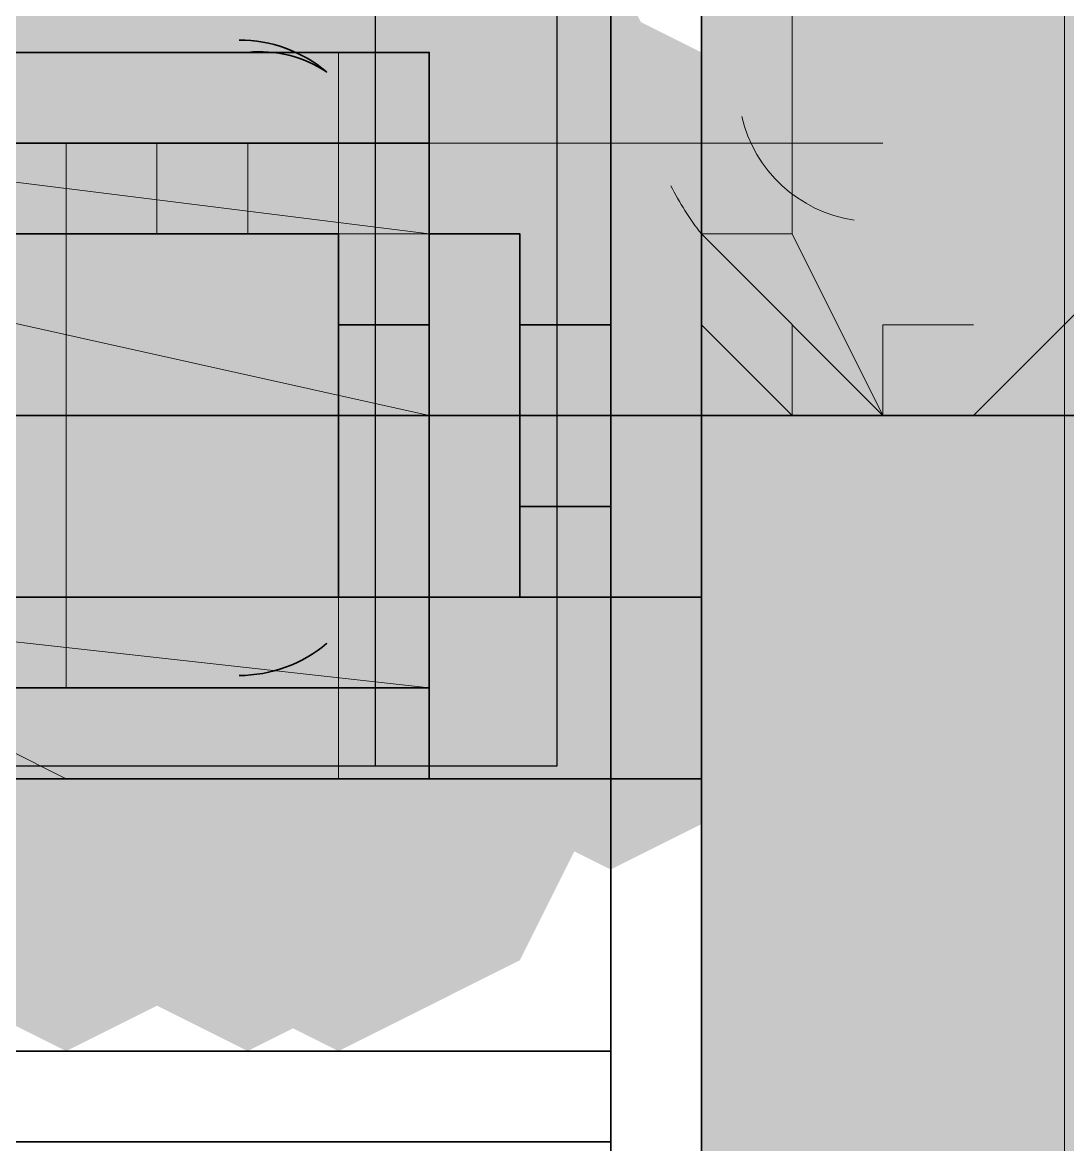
# Model space of a CAD drawing. Header units: millimetres. Extents: x 2315 to 4619, y 1334 to 1897.
# Drawn here: x 3729.044 to 3729.747, y 1516.896 to 1517.65 of the extents above; entities that cross this region are included whole.
import ezdxf

# ---------------------------------------------------------------- set-up
doc = ezdxf.new("R2010")
doc.units = ezdxf.units.MM
for name, color, linetype in [('PDF_3中心线层', 1, 'Continuous'), ('PDF_5剖面线层', 2, 'Continuous'), ('PDF_中心线层', 1, 'Continuous'), ('PDF_剖面线层', 4, 'Continuous'), ('PDF_尺寸线层', 7, 'Continuous'), ('PDF_粗实线层', 7, 'Continuous'), ('PDF_细实线层', 7, 'Continuous'), ('PDF_虚线层', 6, 'Continuous')]:
    doc.layers.add(name, color=color, linetype=linetype)
picture_1 = doc.add_image_def('image4.png', size_in_pixel=(6, 9))
picture_2 = doc.add_image_def('image5.png', size_in_pixel=(6, 7))

msp = doc.modelspace()

# ---------------------------------------------------------------- hatches: boundary and pattern name
at = {"layer": 'PDF_5剖面线层', "transparency": 33554559}
for points in [[(3729.50078, 1517.63032), (3729.4397, 1517.63032), (3729.4397, 1517.56924), (3729.50078, 1517.50816), (3729.56186, 1517.56924), (3729.56186, 1517.63032)], [(3729.50078, 1517.56924), (3729.4397, 1517.56924), (3729.4397, 1517.50816), (3729.50078, 1517.44708), (3729.56186, 1517.50816), (3729.56186, 1517.56924)], [(3729.56186, 1517.56924), (3729.50078, 1517.56924), (3729.50078, 1517.50816), (3729.56186, 1517.44708), (3729.62294, 1517.50816), (3729.62294, 1517.56924)], [(3729.62294, 1517.50816), (3729.56186, 1517.50816), (3729.56186, 1517.44708), (3729.62294, 1517.386), (3729.68403, 1517.44708), (3729.68403, 1517.50816)], [(3729.62294, 1517.50816), (3729.56186, 1517.50816), (3729.56186, 1517.44708), (3729.62294, 1517.386), (3729.68403, 1517.44708), (3729.68403, 1517.50816)]]:
    msp.add_hatch(color=256, dxfattribs=at).paths.add_polyline_path(points)
at = {"layer": 'PDF_中心线层', "transparency": 33554559}
for points in [[(3729.19538, 1517.63032), (3729.1343, 1517.63032), (3729.1343, 1517.56924), (3729.19538, 1517.50816), (3729.25646, 1517.56924), (3729.25646, 1517.63032)], [(3729.19538, 1517.63032), (3729.1343, 1517.63032), (3729.1343, 1517.56924), (3729.19538, 1517.50816), (3729.25646, 1517.56924), (3729.25646, 1517.63032)], [(3729.31754, 1517.56924), (3729.25646, 1517.56924), (3729.25646, 1517.50816), (3729.31754, 1517.44708), (3729.37862, 1517.50816), (3729.37862, 1517.56924)], [(3729.31754, 1517.56924), (3729.25646, 1517.56924), (3729.25646, 1517.50816), (3729.31754, 1517.44708), (3729.37862, 1517.50816), (3729.37862, 1517.56924)], [(3729.07321, 1517.44708), (3729.01213, 1517.44708), (3729.01213, 1517.386), (3729.07321, 1517.32492), (3729.1343, 1517.386), (3729.1343, 1517.44708)], [(3729.31754, 1517.44708), (3729.25646, 1517.44708), (3729.25646, 1517.386), (3729.31754, 1517.32492), (3729.37862, 1517.386), (3729.37862, 1517.44708)], [(3729.31754, 1517.32492), (3729.25646, 1517.32492), (3729.25646, 1517.26384), (3729.31754, 1517.20275), (3729.37862, 1517.26384), (3729.37862, 1517.32492)], [(3729.31754, 1517.32492), (3729.25646, 1517.32492), (3729.25646, 1517.26384), (3729.31754, 1517.20275), (3729.37862, 1517.26384), (3729.37862, 1517.32492)], [(3729.31754, 1517.32492), (3729.25646, 1517.32492), (3729.25646, 1517.26384), (3729.31754, 1517.20275), (3729.37862, 1517.26384), (3729.37862, 1517.32492)], [(3729.31754, 1517.32492), (3729.25646, 1517.32492), (3729.25646, 1517.26384), (3729.31754, 1517.20275), (3729.37862, 1517.26384), (3729.37862, 1517.32492)], [(3729.07321, 1517.26384), (3729.01213, 1517.26384), (3729.01213, 1517.20275), (3729.07321, 1517.14167), (3729.1343, 1517.20275), (3729.1343, 1517.26384)], [(3729.07321, 1517.26384), (3729.01213, 1517.26384), (3729.01213, 1517.20275), (3729.07321, 1517.14167), (3729.1343, 1517.20275), (3729.1343, 1517.26384)], [(3729.19538, 1517.26384), (3729.1343, 1517.26384), (3729.1343, 1517.20275), (3729.19538, 1517.14167), (3729.25646, 1517.20275), (3729.25646, 1517.26384)], [(3729.19538, 1517.26384), (3729.1343, 1517.26384), (3729.1343, 1517.20275), (3729.19538, 1517.14167), (3729.25646, 1517.20275), (3729.25646, 1517.26384)], [(3729.19538, 1517.26384), (3729.1343, 1517.26384), (3729.1343, 1517.20275), (3729.19538, 1517.14167), (3729.25646, 1517.20275), (3729.25646, 1517.26384)], [(3729.19538, 1517.26384), (3729.1343, 1517.26384), (3729.1343, 1517.20275), (3729.19538, 1517.14167), (3729.25646, 1517.20275), (3729.25646, 1517.26384)], [(3729.25646, 1517.26384), (3729.19538, 1517.26384), (3729.19538, 1517.20275), (3729.25646, 1517.14167), (3729.31754, 1517.20275), (3729.31754, 1517.26384)], [(3729.25646, 1517.26384), (3729.19538, 1517.26384), (3729.19538, 1517.20275), (3729.25646, 1517.14167), (3729.31754, 1517.20275), (3729.31754, 1517.26384)], [(3729.07321, 1517.20275), (3729.01213, 1517.20275), (3729.01213, 1517.14167), (3729.07321, 1517.08059), (3729.1343, 1517.14167), (3729.1343, 1517.20275)], [(3729.19538, 1517.20275), (3729.1343, 1517.20275), (3729.1343, 1517.14167), (3729.19538, 1517.08059), (3729.25646, 1517.14167), (3729.25646, 1517.20275)]]:
    msp.add_hatch(color=256, dxfattribs=at).paths.add_polyline_path(points)
at = {"layer": 'PDF_剖面线层', "transparency": 33554559}
for points in [[(3729.68403, 1517.44708), (3729.62294, 1517.44708), (3729.62294, 1517.386), (3729.68403, 1517.32492), (3729.74511, 1517.386), (3729.74511, 1517.44708)], [(3729.01213, 1517.20275), (3728.95105, 1517.20275), (3728.95105, 1517.14167), (3729.01213, 1517.08059), (3729.07321, 1517.14167), (3729.07321, 1517.20275)], [(3729.01213, 1517.20275), (3728.95105, 1517.20275), (3728.95105, 1517.14167), (3729.01213, 1517.08059), (3729.07321, 1517.14167), (3729.07321, 1517.20275)], [(3729.07321, 1517.20275), (3729.01213, 1517.20275), (3729.01213, 1517.14167), (3729.07321, 1517.08059), (3729.1343, 1517.14167), (3729.1343, 1517.20275)], [(3729.07321, 1517.20275), (3729.01213, 1517.20275), (3729.01213, 1517.14167), (3729.07321, 1517.08059), (3729.1343, 1517.14167), (3729.1343, 1517.20275)], [(3729.07321, 1517.20275), (3729.01213, 1517.20275), (3729.01213, 1517.14167), (3729.07321, 1517.08059), (3729.1343, 1517.14167), (3729.1343, 1517.20275)], [(3729.07321, 1517.20275), (3729.01213, 1517.20275), (3729.01213, 1517.14167), (3729.07321, 1517.08059), (3729.1343, 1517.14167), (3729.1343, 1517.20275)], [(3729.1343, 1517.20275), (3729.07321, 1517.20275), (3729.07321, 1517.14167), (3729.1343, 1517.08059), (3729.19538, 1517.14167), (3729.19538, 1517.20275)], [(3729.1343, 1517.20275), (3729.07321, 1517.20275), (3729.07321, 1517.14167), (3729.1343, 1517.08059), (3729.19538, 1517.14167), (3729.19538, 1517.20275)]]:
    msp.add_hatch(color=256, dxfattribs=at).paths.add_polyline_path(points)
at = {"layer": 'PDF_尺寸线层', "transparency": 33554559}
h = msp.add_hatch(color=3, dxfattribs=at)
h.paths.add_polyline_path([(3729.68403, 1517.386), (3729.68403, 1517.386), (3729.68403, 1517.386)], flags=0)
h.paths.add_polyline_path([(3729.68403, 1517.386), (3729.62294, 1517.386), (3729.68403, 1517.386)], flags=0)
h.paths.add_polyline_path([(3729.68403, 1517.386), (3729.62294, 1517.386), (3729.68403, 1517.386)], flags=0)
h.paths.add_polyline_path([(3729.68403, 1517.386), (3729.62294, 1517.386), (3729.68403, 1517.386)], flags=0)
h.paths.add_polyline_path([(3729.68403, 1517.386), (3729.62294, 1517.386), (3729.68403, 1517.386)], flags=0)
h.paths.add_polyline_path([(3729.68403, 1517.386), (3729.62294, 1517.386), (3729.68403, 1517.386)], flags=0)
h.paths.add_polyline_path([(3729.68403, 1517.386), (3729.62294, 1517.386), (3729.68403, 1517.386)], flags=0)
h.paths.add_polyline_path([(3729.68403, 1517.386), (3729.62294, 1517.386), (3729.68403, 1517.386)], flags=0)
h.paths.add_polyline_path([(3729.68403, 1517.386), (3729.62294, 1517.386), (3729.68403, 1517.386)], flags=0)
h.paths.add_polyline_path([(3729.68403, 1517.386), (3729.62294, 1517.386), (3729.68403, 1517.386)], flags=0)
h.paths.add_polyline_path([(3729.68403, 1517.386), (3729.62294, 1517.386), (3729.68403, 1517.386)], flags=0)
h.paths.add_polyline_path([(3729.68403, 1517.386), (3729.62294, 1517.386), (3729.68403, 1517.386)], flags=0)
h.paths.add_polyline_path([(3729.68403, 1517.386), (3729.62294, 1517.386), (3729.68403, 1517.386)], flags=0)
h.paths.add_polyline_path([(3729.68403, 1517.386), (3729.62294, 1517.386), (3729.68403, 1517.386)], flags=0)
h.paths.add_polyline_path([(3729.68403, 1517.386), (3729.62294, 1517.386), (3729.68403, 1517.386)], flags=0)
h.paths.add_polyline_path([(3729.68403, 1517.386), (3729.62294, 1517.386), (3729.68403, 1517.386)], flags=0)
h.paths.add_polyline_path([(3729.68403, 1517.386), (3729.68403, 1517.386), (3729.68403, 1517.386)], flags=0)
h.paths.add_polyline_path([(3729.68403, 1517.386), (3729.68403, 1517.386), (3729.68403, 1517.386)], flags=0)
h.paths.add_polyline_path([(3729.68403, 1517.386), (3729.68403, 1517.386), (3729.68403, 1517.386)], flags=0)
h.paths.add_polyline_path([(3729.68403, 1517.386), (3729.68403, 1517.386), (3729.68403, 1517.386)], flags=0)
h.paths.add_polyline_path([(3729.68403, 1517.386), (3729.68403, 1517.386), (3729.68403, 1517.386)], flags=0)
h.paths.add_polyline_path([(3729.68403, 1517.386), (3729.68403, 1517.386), (3729.68403, 1517.386)], flags=0)
h.paths.add_polyline_path([(3729.68403, 1517.386), (3729.68403, 1517.386), (3729.68403, 1517.386)], flags=0)
at = {"layer": 'PDF_粗实线层', "true_color": 0xffffff, "transparency": 33554559}
h = msp.add_hatch(color=7, dxfattribs=at)
h.paths.add_polyline_path([(3730.05051, 1516.53086), (3730.05051, 1517.386), (3729.80619, 1516.53086)])
h.paths.add_polyline_path([(3729.74511, 1516.53086), (3730.05051, 1517.386), (3730.05051, 1518.54654), (3729.50078, 1518.54654), (3729.50078, 1516.53086)])
at = {"layer": 'PDF_粗实线层', "transparency": 33554559}
for points in [[(3729.86727, 1517.87465), (3729.74511, 1517.81357), (3729.68403, 1517.6914), (3729.74511, 1517.56924), (3729.86727, 1517.50816), (3729.98943, 1517.56924), (3730.05051, 1517.6914), (3729.98943, 1517.81357)], [(3728.88997, 1517.75248), (3728.76781, 1517.6914), (3728.70673, 1517.56924), (3728.76781, 1517.44708), (3728.88997, 1517.386), (3729.01213, 1517.44708), (3729.07321, 1517.56924), (3729.01213, 1517.6914)], [(3728.88997, 1517.75248), (3728.76781, 1517.6914), (3728.70673, 1517.56924), (3728.76781, 1517.44708), (3728.88997, 1517.386), (3729.01213, 1517.44708), (3729.07321, 1517.56924), (3729.01213, 1517.6914)], [(3728.88997, 1517.75248), (3728.76781, 1517.6914), (3728.70673, 1517.56924), (3728.76781, 1517.44708), (3728.88997, 1517.386), (3729.01213, 1517.44708), (3729.07321, 1517.56924), (3729.01213, 1517.6914)], [(3728.88997, 1517.75248), (3728.76781, 1517.6914), (3728.70673, 1517.56924), (3728.76781, 1517.44708), (3728.88997, 1517.386), (3729.01213, 1517.44708), (3729.07321, 1517.56924), (3729.01213, 1517.6914)], [(3728.95105, 1517.75248), (3728.82889, 1517.6914), (3728.76781, 1517.56924), (3728.82889, 1517.44708), (3728.95105, 1517.386), (3729.07321, 1517.44708), (3729.1343, 1517.56924), (3729.07321, 1517.6914)], [(3728.95105, 1517.75248), (3728.82889, 1517.6914), (3728.76781, 1517.56924), (3728.82889, 1517.44708), (3728.95105, 1517.386), (3729.07321, 1517.44708), (3729.1343, 1517.56924), (3729.07321, 1517.6914)], [(3729.07321, 1517.75248), (3728.95105, 1517.6914), (3728.88997, 1517.56924), (3728.95105, 1517.44708), (3729.07321, 1517.386), (3729.19538, 1517.44708), (3729.25646, 1517.56924), (3729.19538, 1517.6914)], [(3729.07321, 1517.75248), (3728.95105, 1517.6914), (3728.88997, 1517.56924), (3728.95105, 1517.44708), (3729.07321, 1517.386), (3729.19538, 1517.44708), (3729.25646, 1517.56924), (3729.19538, 1517.6914)], [(3729.07321, 1517.75248), (3728.95105, 1517.6914), (3728.88997, 1517.56924), (3728.95105, 1517.44708), (3729.07321, 1517.386), (3729.19538, 1517.44708), (3729.25646, 1517.56924), (3729.19538, 1517.6914)], [(3729.1343, 1517.75248), (3729.01213, 1517.6914), (3728.95105, 1517.56924), (3729.01213, 1517.44708), (3729.1343, 1517.386), (3729.25646, 1517.44708), (3729.31754, 1517.56924), (3729.25646, 1517.6914)], [(3729.19538, 1517.75248), (3729.07321, 1517.6914), (3729.01213, 1517.56924), (3729.07321, 1517.44708), (3729.19538, 1517.386), (3729.31754, 1517.44708), (3729.37862, 1517.56924), (3729.31754, 1517.6914)], [(3729.19538, 1517.75248), (3729.07321, 1517.6914), (3729.01213, 1517.56924), (3729.07321, 1517.44708), (3729.19538, 1517.386), (3729.31754, 1517.44708), (3729.37862, 1517.56924), (3729.31754, 1517.6914)], [(3729.19538, 1517.75248), (3729.07321, 1517.6914), (3729.01213, 1517.56924), (3729.07321, 1517.44708), (3729.19538, 1517.386), (3729.31754, 1517.44708), (3729.37862, 1517.56924), (3729.31754, 1517.6914)], [(3729.25646, 1517.75248), (3729.1343, 1517.6914), (3729.07321, 1517.56924), (3729.1343, 1517.44708), (3729.25646, 1517.386), (3729.37862, 1517.44708), (3729.4397, 1517.56924), (3729.37862, 1517.6914)], [(3729.25646, 1517.75248), (3729.1343, 1517.6914), (3729.07321, 1517.56924), (3729.1343, 1517.44708), (3729.25646, 1517.386), (3729.37862, 1517.44708), (3729.4397, 1517.56924), (3729.37862, 1517.6914)], [(3729.31754, 1517.75248), (3729.19538, 1517.6914), (3729.1343, 1517.56924), (3729.19538, 1517.44708), (3729.31754, 1517.386), (3729.4397, 1517.44708), (3729.50078, 1517.56924), (3729.4397, 1517.6914)], [(3729.25646, 1517.6914), (3729.1343, 1517.63032), (3729.07321, 1517.50816), (3729.1343, 1517.386), (3729.25646, 1517.32492), (3729.37862, 1517.386), (3729.4397, 1517.50816), (3729.37862, 1517.63032)], [(3729.25646, 1517.6914), (3729.1343, 1517.63032), (3729.07321, 1517.50816), (3729.1343, 1517.386), (3729.25646, 1517.32492), (3729.37862, 1517.386), (3729.4397, 1517.50816), (3729.37862, 1517.63032)], [(3729.25646, 1517.6914), (3729.1343, 1517.63032), (3729.07321, 1517.50816), (3729.1343, 1517.386), (3729.25646, 1517.32492), (3729.37862, 1517.386), (3729.4397, 1517.50816), (3729.37862, 1517.63032)], [(3729.25646, 1517.6914), (3729.1343, 1517.63032), (3729.07321, 1517.50816), (3729.1343, 1517.386), (3729.25646, 1517.32492), (3729.37862, 1517.386), (3729.4397, 1517.50816), (3729.37862, 1517.63032)], [(3729.31754, 1517.6914), (3729.19538, 1517.63032), (3729.1343, 1517.50816), (3729.19538, 1517.386), (3729.31754, 1517.32492), (3729.4397, 1517.386), (3729.50078, 1517.50816), (3729.4397, 1517.63032)], [(3729.31754, 1517.6914), (3729.19538, 1517.63032), (3729.1343, 1517.50816), (3729.19538, 1517.386), (3729.31754, 1517.32492), (3729.4397, 1517.386), (3729.50078, 1517.50816), (3729.4397, 1517.63032)], [(3729.31754, 1517.6914), (3729.19538, 1517.63032), (3729.1343, 1517.50816), (3729.19538, 1517.386), (3729.31754, 1517.32492), (3729.4397, 1517.386), (3729.50078, 1517.50816), (3729.4397, 1517.63032)], [(3729.31754, 1517.6914), (3729.19538, 1517.63032), (3729.1343, 1517.50816), (3729.19538, 1517.386), (3729.31754, 1517.32492), (3729.4397, 1517.386), (3729.50078, 1517.50816), (3729.4397, 1517.63032)], [(3729.31754, 1517.6914), (3729.19538, 1517.63032), (3729.1343, 1517.50816), (3729.19538, 1517.386), (3729.31754, 1517.32492), (3729.4397, 1517.386), (3729.50078, 1517.50816), (3729.4397, 1517.63032)], [(3729.31754, 1517.6914), (3729.19538, 1517.63032), (3729.1343, 1517.50816), (3729.19538, 1517.386), (3729.31754, 1517.32492), (3729.4397, 1517.386), (3729.50078, 1517.50816), (3729.4397, 1517.63032)], [(3729.31754, 1517.6914), (3729.19538, 1517.63032), (3729.1343, 1517.50816), (3729.19538, 1517.386), (3729.31754, 1517.32492), (3729.4397, 1517.386), (3729.50078, 1517.50816), (3729.4397, 1517.63032)], [(3729.31754, 1517.6914), (3729.19538, 1517.63032), (3729.1343, 1517.50816), (3729.19538, 1517.386), (3729.31754, 1517.32492), (3729.4397, 1517.386), (3729.50078, 1517.50816), (3729.4397, 1517.63032)], [(3729.37862, 1517.6914), (3729.25646, 1517.63032), (3729.19538, 1517.50816), (3729.25646, 1517.386), (3729.37862, 1517.32492), (3729.50078, 1517.386), (3729.56186, 1517.50816), (3729.50078, 1517.63032)], [(3729.37862, 1517.6914), (3729.25646, 1517.63032), (3729.19538, 1517.50816), (3729.25646, 1517.386), (3729.37862, 1517.32492), (3729.50078, 1517.386), (3729.56186, 1517.50816), (3729.50078, 1517.63032)], [(3729.37862, 1517.6914), (3729.25646, 1517.63032), (3729.19538, 1517.50816), (3729.25646, 1517.386), (3729.37862, 1517.32492), (3729.50078, 1517.386), (3729.56186, 1517.50816), (3729.50078, 1517.63032)], [(3729.25646, 1517.63032), (3729.1343, 1517.56924), (3729.07321, 1517.44708), (3729.1343, 1517.32492), (3729.25646, 1517.26384), (3729.37862, 1517.32492), (3729.4397, 1517.44708), (3729.37862, 1517.56924)], [(3729.25646, 1517.63032), (3729.1343, 1517.56924), (3729.07321, 1517.44708), (3729.1343, 1517.32492), (3729.25646, 1517.26384), (3729.37862, 1517.32492), (3729.4397, 1517.44708), (3729.37862, 1517.56924)], [(3729.31754, 1517.63032), (3729.19538, 1517.56924), (3729.1343, 1517.44708), (3729.19538, 1517.32492), (3729.31754, 1517.26384), (3729.4397, 1517.32492), (3729.50078, 1517.44708), (3729.4397, 1517.56924)], [(3729.31754, 1517.63032), (3729.19538, 1517.56924), (3729.1343, 1517.44708), (3729.19538, 1517.32492), (3729.31754, 1517.26384), (3729.4397, 1517.32492), (3729.50078, 1517.44708), (3729.4397, 1517.56924)], [(3729.37862, 1517.63032), (3729.25646, 1517.56924), (3729.19538, 1517.44708), (3729.25646, 1517.32492), (3729.37862, 1517.26384), (3729.50078, 1517.32492), (3729.56186, 1517.44708), (3729.50078, 1517.56924)], [(3729.37862, 1517.63032), (3729.25646, 1517.56924), (3729.19538, 1517.44708), (3729.25646, 1517.32492), (3729.37862, 1517.26384), (3729.50078, 1517.32492), (3729.56186, 1517.44708), (3729.50078, 1517.56924)], [(3729.37862, 1517.63032), (3729.25646, 1517.56924), (3729.19538, 1517.44708), (3729.25646, 1517.32492), (3729.37862, 1517.26384), (3729.50078, 1517.32492), (3729.56186, 1517.44708), (3729.50078, 1517.56924)], [(3729.37862, 1517.63032), (3729.25646, 1517.56924), (3729.19538, 1517.44708), (3729.25646, 1517.32492), (3729.37862, 1517.26384), (3729.50078, 1517.32492), (3729.56186, 1517.44708), (3729.50078, 1517.56924)], [(3729.37862, 1517.63032), (3729.25646, 1517.56924), (3729.19538, 1517.44708), (3729.25646, 1517.32492), (3729.37862, 1517.26384), (3729.50078, 1517.32492), (3729.56186, 1517.44708), (3729.50078, 1517.56924)], [(3729.07321, 1517.56924), (3728.95105, 1517.50816), (3728.88997, 1517.386), (3728.95105, 1517.26384), (3729.07321, 1517.20275), (3729.19538, 1517.26384), (3729.25646, 1517.386), (3729.19538, 1517.50816)], [(3729.07321, 1517.56924), (3728.95105, 1517.50816), (3728.88997, 1517.386), (3728.95105, 1517.26384), (3729.07321, 1517.20275), (3729.19538, 1517.26384), (3729.25646, 1517.386), (3729.19538, 1517.50816)], [(3729.31754, 1517.56924), (3729.19538, 1517.50816), (3729.1343, 1517.386), (3729.19538, 1517.26384), (3729.31754, 1517.20275), (3729.4397, 1517.26384), (3729.50078, 1517.386), (3729.4397, 1517.50816)], [(3729.31754, 1517.56924), (3729.19538, 1517.50816), (3729.1343, 1517.386), (3729.19538, 1517.26384), (3729.31754, 1517.20275), (3729.4397, 1517.26384), (3729.50078, 1517.386), (3729.4397, 1517.50816)], [(3729.4397, 1517.56924), (3729.31754, 1517.50816), (3729.25646, 1517.386), (3729.31754, 1517.26384), (3729.4397, 1517.20275), (3729.56186, 1517.26384), (3729.62294, 1517.386), (3729.56186, 1517.50816)], [(3729.4397, 1517.50816), (3729.31754, 1517.44708), (3729.25646, 1517.32492), (3729.31754, 1517.20275), (3729.4397, 1517.14167), (3729.56186, 1517.20275), (3729.62294, 1517.32492), (3729.56186, 1517.44708)], [(3729.25646, 1517.44708), (3729.1343, 1517.386), (3729.07321, 1517.26384), (3729.1343, 1517.14167), (3729.25646, 1517.08059), (3729.37862, 1517.14167), (3729.4397, 1517.26384), (3729.37862, 1517.386)], [(3729.25646, 1517.44708), (3729.1343, 1517.386), (3729.07321, 1517.26384), (3729.1343, 1517.14167), (3729.25646, 1517.08059), (3729.37862, 1517.14167), (3729.4397, 1517.26384), (3729.37862, 1517.386)], [(3729.25646, 1517.44708), (3729.1343, 1517.386), (3729.07321, 1517.26384), (3729.1343, 1517.14167), (3729.25646, 1517.08059), (3729.37862, 1517.14167), (3729.4397, 1517.26384), (3729.37862, 1517.386)], [(3729.25646, 1517.44708), (3729.1343, 1517.386), (3729.07321, 1517.26384), (3729.1343, 1517.14167), (3729.25646, 1517.08059), (3729.37862, 1517.14167), (3729.4397, 1517.26384), (3729.37862, 1517.386)], [(3729.25646, 1517.44708), (3729.1343, 1517.386), (3729.07321, 1517.26384), (3729.1343, 1517.14167), (3729.25646, 1517.08059), (3729.37862, 1517.14167), (3729.4397, 1517.26384), (3729.37862, 1517.386)], [(3729.25646, 1517.44708), (3729.1343, 1517.386), (3729.07321, 1517.26384), (3729.1343, 1517.14167), (3729.25646, 1517.08059), (3729.37862, 1517.14167), (3729.4397, 1517.26384), (3729.37862, 1517.386)], [(3729.31754, 1517.44708), (3729.19538, 1517.386), (3729.1343, 1517.26384), (3729.19538, 1517.14167), (3729.31754, 1517.08059), (3729.4397, 1517.14167), (3729.50078, 1517.26384), (3729.4397, 1517.386)], [(3729.31754, 1517.44708), (3729.19538, 1517.386), (3729.1343, 1517.26384), (3729.19538, 1517.14167), (3729.31754, 1517.08059), (3729.4397, 1517.14167), (3729.50078, 1517.26384), (3729.4397, 1517.386)], [(3729.31754, 1517.44708), (3729.19538, 1517.386), (3729.1343, 1517.26384), (3729.19538, 1517.14167), (3729.31754, 1517.08059), (3729.4397, 1517.14167), (3729.50078, 1517.26384), (3729.4397, 1517.386)], [(3729.31754, 1517.44708), (3729.19538, 1517.386), (3729.1343, 1517.26384), (3729.19538, 1517.14167), (3729.31754, 1517.08059), (3729.4397, 1517.14167), (3729.50078, 1517.26384), (3729.4397, 1517.386)], [(3729.31754, 1517.44708), (3729.19538, 1517.386), (3729.1343, 1517.26384), (3729.19538, 1517.14167), (3729.31754, 1517.08059), (3729.4397, 1517.14167), (3729.50078, 1517.26384), (3729.4397, 1517.386)], [(3729.31754, 1517.44708), (3729.19538, 1517.386), (3729.1343, 1517.26384), (3729.19538, 1517.14167), (3729.31754, 1517.08059), (3729.4397, 1517.14167), (3729.50078, 1517.26384), (3729.4397, 1517.386)], [(3729.31754, 1517.44708), (3729.19538, 1517.386), (3729.1343, 1517.26384), (3729.19538, 1517.14167), (3729.31754, 1517.08059), (3729.4397, 1517.14167), (3729.50078, 1517.26384), (3729.4397, 1517.386)], [(3729.31754, 1517.44708), (3729.19538, 1517.386), (3729.1343, 1517.26384), (3729.19538, 1517.14167), (3729.31754, 1517.08059), (3729.4397, 1517.14167), (3729.50078, 1517.26384), (3729.4397, 1517.386)], [(3729.31754, 1517.44708), (3729.19538, 1517.386), (3729.1343, 1517.26384), (3729.19538, 1517.14167), (3729.31754, 1517.08059), (3729.4397, 1517.14167), (3729.50078, 1517.26384), (3729.4397, 1517.386)], [(3729.31754, 1517.44708), (3729.19538, 1517.386), (3729.1343, 1517.26384), (3729.19538, 1517.14167), (3729.31754, 1517.08059), (3729.4397, 1517.14167), (3729.50078, 1517.26384), (3729.4397, 1517.386)], [(3729.31754, 1517.44708), (3729.19538, 1517.386), (3729.1343, 1517.26384), (3729.19538, 1517.14167), (3729.31754, 1517.08059), (3729.4397, 1517.14167), (3729.50078, 1517.26384), (3729.4397, 1517.386)], [(3729.31754, 1517.44708), (3729.19538, 1517.386), (3729.1343, 1517.26384), (3729.19538, 1517.14167), (3729.31754, 1517.08059), (3729.4397, 1517.14167), (3729.50078, 1517.26384), (3729.4397, 1517.386)], [(3729.31754, 1517.44708), (3729.19538, 1517.386), (3729.1343, 1517.26384), (3729.19538, 1517.14167), (3729.31754, 1517.08059), (3729.4397, 1517.14167), (3729.50078, 1517.26384), (3729.4397, 1517.386)], [(3729.37862, 1517.44708), (3729.25646, 1517.386), (3729.19538, 1517.26384), (3729.25646, 1517.14167), (3729.37862, 1517.08059), (3729.50078, 1517.14167), (3729.56186, 1517.26384), (3729.50078, 1517.386)], [(3729.37862, 1517.44708), (3729.25646, 1517.386), (3729.19538, 1517.26384), (3729.25646, 1517.14167), (3729.37862, 1517.08059), (3729.50078, 1517.14167), (3729.56186, 1517.26384), (3729.50078, 1517.386)], [(3729.37862, 1517.44708), (3729.25646, 1517.386), (3729.19538, 1517.26384), (3729.25646, 1517.14167), (3729.37862, 1517.08059), (3729.50078, 1517.14167), (3729.56186, 1517.26384), (3729.50078, 1517.386)], [(3729.37862, 1517.44708), (3729.25646, 1517.386), (3729.19538, 1517.26384), (3729.25646, 1517.14167), (3729.37862, 1517.08059), (3729.50078, 1517.14167), (3729.56186, 1517.26384), (3729.50078, 1517.386)], [(3729.37862, 1517.44708), (3729.25646, 1517.386), (3729.19538, 1517.26384), (3729.25646, 1517.14167), (3729.37862, 1517.08059), (3729.50078, 1517.14167), (3729.56186, 1517.26384), (3729.50078, 1517.386)], [(3729.37862, 1517.44708), (3729.25646, 1517.386), (3729.19538, 1517.26384), (3729.25646, 1517.14167), (3729.37862, 1517.08059), (3729.50078, 1517.14167), (3729.56186, 1517.26384), (3729.50078, 1517.386)], [(3729.37862, 1517.44708), (3729.25646, 1517.386), (3729.19538, 1517.26384), (3729.25646, 1517.14167), (3729.37862, 1517.08059), (3729.50078, 1517.14167), (3729.56186, 1517.26384), (3729.50078, 1517.386)], [(3729.37862, 1517.44708), (3729.25646, 1517.386), (3729.19538, 1517.26384), (3729.25646, 1517.14167), (3729.37862, 1517.08059), (3729.50078, 1517.14167), (3729.56186, 1517.26384), (3729.50078, 1517.386)], [(3729.37862, 1517.44708), (3729.25646, 1517.386), (3729.19538, 1517.26384), (3729.25646, 1517.14167), (3729.37862, 1517.08059), (3729.50078, 1517.14167), (3729.56186, 1517.26384), (3729.50078, 1517.386)], [(3729.4397, 1517.44708), (3729.31754, 1517.386), (3729.25646, 1517.26384), (3729.31754, 1517.14167), (3729.4397, 1517.08059), (3729.56186, 1517.14167), (3729.62294, 1517.26384), (3729.56186, 1517.386)], [(3728.95105, 1517.386), (3728.82889, 1517.32492), (3728.76781, 1517.20275), (3728.82889, 1517.08059), (3728.95105, 1517.01951), (3729.07321, 1517.08059), (3729.1343, 1517.20275), (3729.07321, 1517.32492)], [(3728.95105, 1517.386), (3728.82889, 1517.32492), (3728.76781, 1517.20275), (3728.82889, 1517.08059), (3728.95105, 1517.01951), (3729.07321, 1517.08059), (3729.1343, 1517.20275), (3729.07321, 1517.32492)], [(3729.07321, 1517.386), (3728.95105, 1517.32492), (3728.88997, 1517.20275), (3728.95105, 1517.08059), (3729.07321, 1517.01951), (3729.19538, 1517.08059), (3729.25646, 1517.20275), (3729.19538, 1517.32492)], [(3729.07321, 1517.386), (3728.95105, 1517.32492), (3728.88997, 1517.20275), (3728.95105, 1517.08059), (3729.07321, 1517.01951), (3729.19538, 1517.08059), (3729.25646, 1517.20275), (3729.19538, 1517.32492)], [(3729.19538, 1517.386), (3729.07321, 1517.32492), (3729.01213, 1517.20275), (3729.07321, 1517.08059), (3729.19538, 1517.01951), (3729.31754, 1517.08059), (3729.37862, 1517.20275), (3729.31754, 1517.32492)], [(3729.19538, 1517.386), (3729.07321, 1517.32492), (3729.01213, 1517.20275), (3729.07321, 1517.08059), (3729.19538, 1517.01951), (3729.31754, 1517.08059), (3729.37862, 1517.20275), (3729.31754, 1517.32492)], [(3729.25646, 1517.386), (3729.1343, 1517.32492), (3729.07321, 1517.20275), (3729.1343, 1517.08059), (3729.25646, 1517.01951), (3729.37862, 1517.08059), (3729.4397, 1517.20275), (3729.37862, 1517.32492)], [(3729.25646, 1517.386), (3729.1343, 1517.32492), (3729.07321, 1517.20275), (3729.1343, 1517.08059), (3729.25646, 1517.01951), (3729.37862, 1517.08059), (3729.4397, 1517.20275), (3729.37862, 1517.32492)], [(3729.25646, 1517.386), (3729.1343, 1517.32492), (3729.07321, 1517.20275), (3729.1343, 1517.08059), (3729.25646, 1517.01951), (3729.37862, 1517.08059), (3729.4397, 1517.20275), (3729.37862, 1517.32492)], [(3729.25646, 1517.386), (3729.1343, 1517.32492), (3729.07321, 1517.20275), (3729.1343, 1517.08059), (3729.25646, 1517.01951), (3729.37862, 1517.08059), (3729.4397, 1517.20275), (3729.37862, 1517.32492)], [(3728.95105, 1517.32492), (3728.82889, 1517.26384), (3728.76781, 1517.14167), (3728.82889, 1517.01951), (3728.95105, 1516.95843), (3729.07321, 1517.01951), (3729.1343, 1517.14167), (3729.07321, 1517.26384)], [(3728.95105, 1517.32492), (3728.82889, 1517.26384), (3728.76781, 1517.14167), (3728.82889, 1517.01951), (3728.95105, 1516.95843), (3729.07321, 1517.01951), (3729.1343, 1517.14167), (3729.07321, 1517.26384)], [(3729.07321, 1517.32492), (3728.95105, 1517.26384), (3728.88997, 1517.14167), (3728.95105, 1517.01951), (3729.07321, 1516.95843), (3729.19538, 1517.01951), (3729.25646, 1517.14167), (3729.19538, 1517.26384)], [(3729.07321, 1517.32492), (3728.95105, 1517.26384), (3728.88997, 1517.14167), (3728.95105, 1517.01951), (3729.07321, 1516.95843), (3729.19538, 1517.01951), (3729.25646, 1517.14167), (3729.19538, 1517.26384)], [(3729.19538, 1517.32492), (3729.07321, 1517.26384), (3729.01213, 1517.14167), (3729.07321, 1517.01951), (3729.19538, 1516.95843), (3729.31754, 1517.01951), (3729.37862, 1517.14167), (3729.31754, 1517.26384)], [(3729.25646, 1517.32492), (3729.1343, 1517.26384), (3729.07321, 1517.14167), (3729.1343, 1517.01951), (3729.25646, 1516.95843), (3729.37862, 1517.01951), (3729.4397, 1517.14167), (3729.37862, 1517.26384)], [(3729.25646, 1517.32492), (3729.1343, 1517.26384), (3729.07321, 1517.14167), (3729.1343, 1517.01951), (3729.25646, 1516.95843), (3729.37862, 1517.01951), (3729.4397, 1517.14167), (3729.37862, 1517.26384)]]:
    msp.add_hatch(color=256, dxfattribs=at).paths.add_polyline_path(points)
at = {"layer": 'PDF_粗实线层', "true_color": 0xffffff, "transparency": 33554559}
msp.add_hatch(color=7, dxfattribs=at).paths.add_polyline_path([(3728.76781, 1517.26384), (3729.31754, 1517.26384), (3729.31754, 1517.50816), (3728.76781, 1517.50816)])
at = {"layer": 'PDF_细实线层', "transparency": 33554559}
for points in [[(3729.50078, 1517.63032), (3729.4397, 1517.63032), (3729.4397, 1517.56924), (3729.50078, 1517.50816), (3729.56186, 1517.56924), (3729.56186, 1517.63032)], [(3729.50078, 1517.63032), (3729.4397, 1517.63032), (3729.4397, 1517.56924), (3729.50078, 1517.50816), (3729.56186, 1517.56924), (3729.56186, 1517.63032)], [(3729.56186, 1517.63032), (3729.50078, 1517.63032), (3729.50078, 1517.56924), (3729.56186, 1517.50816), (3729.62294, 1517.56924), (3729.62294, 1517.63032)], [(3729.56186, 1517.63032), (3729.50078, 1517.63032), (3729.50078, 1517.56924), (3729.56186, 1517.50816), (3729.62294, 1517.56924), (3729.62294, 1517.63032)], [(3729.25646, 1517.56924), (3729.19538, 1517.56924), (3729.19538, 1517.50816), (3729.25646, 1517.44708), (3729.31754, 1517.50816), (3729.31754, 1517.56924)], [(3729.31754, 1517.56924), (3729.25646, 1517.56924), (3729.25646, 1517.50816), (3729.31754, 1517.44708), (3729.37862, 1517.50816), (3729.37862, 1517.56924)], [(3729.50078, 1517.56924), (3729.4397, 1517.56924), (3729.4397, 1517.50816), (3729.50078, 1517.44708), (3729.56186, 1517.50816), (3729.56186, 1517.56924)], [(3729.50078, 1517.56924), (3729.4397, 1517.56924), (3729.4397, 1517.50816), (3729.50078, 1517.44708), (3729.56186, 1517.50816), (3729.56186, 1517.56924)], [(3729.56186, 1517.56924), (3729.50078, 1517.56924), (3729.50078, 1517.50816), (3729.56186, 1517.44708), (3729.62294, 1517.50816), (3729.62294, 1517.56924)], [(3729.56186, 1517.56924), (3729.50078, 1517.56924), (3729.50078, 1517.50816), (3729.56186, 1517.44708), (3729.62294, 1517.50816), (3729.62294, 1517.56924)], [(3729.56186, 1517.56924), (3729.50078, 1517.56924), (3729.50078, 1517.50816), (3729.56186, 1517.44708), (3729.62294, 1517.50816), (3729.62294, 1517.56924)], [(3729.50078, 1517.50816), (3729.4397, 1517.50816), (3729.4397, 1517.44708), (3729.50078, 1517.386), (3729.56186, 1517.44708), (3729.56186, 1517.50816)], [(3729.50078, 1517.50816), (3729.4397, 1517.50816), (3729.4397, 1517.44708), (3729.50078, 1517.386), (3729.56186, 1517.44708), (3729.56186, 1517.50816)], [(3729.62294, 1517.50816), (3729.56186, 1517.50816), (3729.56186, 1517.44708), (3729.62294, 1517.386), (3729.68403, 1517.44708), (3729.68403, 1517.50816)], [(3729.07321, 1517.44708), (3729.01213, 1517.44708), (3729.01213, 1517.386), (3729.07321, 1517.32492), (3729.1343, 1517.386), (3729.1343, 1517.44708)], [(3729.31754, 1517.44708), (3729.25646, 1517.44708), (3729.25646, 1517.386), (3729.31754, 1517.32492), (3729.37862, 1517.386), (3729.37862, 1517.44708)], [(3729.50078, 1517.44708), (3729.4397, 1517.44708), (3729.4397, 1517.386), (3729.50078, 1517.32492), (3729.56186, 1517.386), (3729.56186, 1517.44708)], [(3729.50078, 1517.44708), (3729.4397, 1517.44708), (3729.4397, 1517.386), (3729.50078, 1517.32492), (3729.56186, 1517.386), (3729.56186, 1517.44708)], [(3729.50078, 1517.44708), (3729.4397, 1517.44708), (3729.4397, 1517.386), (3729.50078, 1517.32492), (3729.56186, 1517.386), (3729.56186, 1517.44708)], [(3729.50078, 1517.44708), (3729.4397, 1517.44708), (3729.4397, 1517.386), (3729.50078, 1517.32492), (3729.56186, 1517.386), (3729.56186, 1517.44708)], [(3729.50078, 1517.44708), (3729.4397, 1517.44708), (3729.4397, 1517.386), (3729.50078, 1517.32492), (3729.56186, 1517.386), (3729.56186, 1517.44708)], [(3729.50078, 1517.44708), (3729.4397, 1517.44708), (3729.4397, 1517.386), (3729.50078, 1517.32492), (3729.56186, 1517.386), (3729.56186, 1517.44708)], [(3729.50078, 1517.44708), (3729.4397, 1517.44708), (3729.4397, 1517.386), (3729.50078, 1517.32492), (3729.56186, 1517.386), (3729.56186, 1517.44708)], [(3729.50078, 1517.44708), (3729.4397, 1517.44708), (3729.4397, 1517.386), (3729.50078, 1517.32492), (3729.56186, 1517.386), (3729.56186, 1517.44708)], [(3729.56186, 1517.44708), (3729.50078, 1517.44708), (3729.50078, 1517.386), (3729.56186, 1517.32492), (3729.62294, 1517.386), (3729.62294, 1517.44708)], [(3729.62294, 1517.44708), (3729.56186, 1517.44708), (3729.56186, 1517.386), (3729.62294, 1517.32492), (3729.68403, 1517.386), (3729.68403, 1517.44708)], [(3729.62294, 1517.44708), (3729.56186, 1517.44708), (3729.56186, 1517.386), (3729.62294, 1517.32492), (3729.68403, 1517.386), (3729.68403, 1517.44708)], [(3729.62294, 1517.44708), (3729.56186, 1517.44708), (3729.56186, 1517.386), (3729.62294, 1517.32492), (3729.68403, 1517.386), (3729.68403, 1517.44708)], [(3729.62294, 1517.44708), (3729.56186, 1517.44708), (3729.56186, 1517.386), (3729.62294, 1517.32492), (3729.68403, 1517.386), (3729.68403, 1517.44708)], [(3729.62294, 1517.44708), (3729.56186, 1517.44708), (3729.56186, 1517.386), (3729.62294, 1517.32492), (3729.68403, 1517.386), (3729.68403, 1517.44708)], [(3729.62294, 1517.44708), (3729.56186, 1517.44708), (3729.56186, 1517.386), (3729.62294, 1517.32492), (3729.68403, 1517.386), (3729.68403, 1517.44708)], [(3729.62294, 1517.44708), (3729.56186, 1517.44708), (3729.56186, 1517.386), (3729.62294, 1517.32492), (3729.68403, 1517.386), (3729.68403, 1517.44708)], [(3729.68403, 1517.44708), (3729.62294, 1517.44708), (3729.62294, 1517.386), (3729.68403, 1517.32492), (3729.74511, 1517.386), (3729.74511, 1517.44708)], [(3729.68403, 1517.44708), (3729.62294, 1517.44708), (3729.62294, 1517.386), (3729.68403, 1517.32492), (3729.74511, 1517.386), (3729.74511, 1517.44708)], [(3729.68403, 1517.44708), (3729.62294, 1517.44708), (3729.62294, 1517.386), (3729.68403, 1517.32492), (3729.74511, 1517.386), (3729.74511, 1517.44708)], [(3729.68403, 1517.44708), (3729.62294, 1517.44708), (3729.62294, 1517.386), (3729.68403, 1517.32492), (3729.74511, 1517.386), (3729.74511, 1517.44708)], [(3729.68403, 1517.44708), (3729.62294, 1517.44708), (3729.62294, 1517.386), (3729.68403, 1517.32492), (3729.74511, 1517.386), (3729.74511, 1517.44708)], [(3729.31754, 1517.32492), (3729.25646, 1517.32492), (3729.25646, 1517.26384), (3729.31754, 1517.20275), (3729.37862, 1517.26384), (3729.37862, 1517.32492)], [(3729.07321, 1517.20275), (3729.01213, 1517.20275), (3729.01213, 1517.14167), (3729.07321, 1517.08059), (3729.1343, 1517.14167), (3729.1343, 1517.20275)], [(3729.07321, 1517.20275), (3729.01213, 1517.20275), (3729.01213, 1517.14167), (3729.07321, 1517.08059), (3729.1343, 1517.14167), (3729.1343, 1517.20275)]]:
    msp.add_hatch(color=256, dxfattribs=at).paths.add_polyline_path(points)
at = {"layer": 'PDF_虚线层', "transparency": 33554559}
for points in [[(3729.31754, 1517.56924), (3729.25646, 1517.56924), (3729.25646, 1517.50816), (3729.31754, 1517.44708), (3729.37862, 1517.50816), (3729.37862, 1517.56924)], [(3729.31754, 1517.56924), (3729.25646, 1517.56924), (3729.25646, 1517.50816), (3729.31754, 1517.44708), (3729.37862, 1517.50816), (3729.37862, 1517.56924)], [(3729.31754, 1517.32492), (3729.25646, 1517.32492), (3729.25646, 1517.26384), (3729.31754, 1517.20275), (3729.37862, 1517.26384), (3729.37862, 1517.32492)], [(3729.31754, 1517.32492), (3729.25646, 1517.32492), (3729.25646, 1517.26384), (3729.31754, 1517.20275), (3729.37862, 1517.26384), (3729.37862, 1517.32492)], [(3729.19538, 1517.20275), (3729.1343, 1517.20275), (3729.1343, 1517.14167), (3729.19538, 1517.08059), (3729.25646, 1517.14167), (3729.25646, 1517.20275)], [(3729.19538, 1517.20275), (3729.1343, 1517.20275), (3729.1343, 1517.14167), (3729.19538, 1517.08059), (3729.25646, 1517.14167), (3729.25646, 1517.20275)], [(3729.19538, 1517.20275), (3729.1343, 1517.20275), (3729.1343, 1517.14167), (3729.19538, 1517.08059), (3729.25646, 1517.14167), (3729.25646, 1517.20275)], [(3729.19538, 1517.20275), (3729.1343, 1517.20275), (3729.1343, 1517.14167), (3729.19538, 1517.08059), (3729.25646, 1517.14167), (3729.25646, 1517.20275)]]:
    msp.add_hatch(color=256, dxfattribs=at).paths.add_polyline_path(points)

# ---------------------------------------------------------------- linework, layer by layer
at = {"layer": 'PDF_3中心线层', "lineweight": 18}
for points in [[(3729.62294, 1517.44708), (3729.68403, 1517.44708)], [(3728.34024, 1517.386), (3733.10457, 1517.386)]]:
    msp.add_lwpolyline(points, dxfattribs=at)
at = {"layer": 'PDF_5剖面线层', "lineweight": 13}
for points in [[(3729.56186, 1517.81357), (3729.56186, 1517.87465), (3729.56186, 1517.81357), (3729.56186, 1517.75248), (3729.56186, 1517.6914), (3729.56186, 1517.63032), (3729.56186, 1517.6914)], [(3729.56186, 1517.63032), (3729.56186, 1517.56924)], [(3729.56186, 1517.56924), (3729.50078, 1517.56924), (3729.56186, 1517.56924)], [(3729.56186, 1517.50816), (3729.50078, 1517.50816), (3729.62294, 1517.386), (3729.50078, 1517.50816), (3729.56186, 1517.50816), (3729.62294, 1517.386), (3729.62294, 1517.44708)], [(3729.56186, 1517.50816), (3729.56186, 1517.50816)], [(3729.50078, 1517.44708), (3729.56186, 1517.386), (3729.50078, 1517.44708), (3729.56186, 1517.386), (3729.56186, 1517.44708), (3729.56186, 1517.386), (3729.56186, 1517.44708)], [(3729.62294, 1517.386), (3729.56186, 1517.44708), (3729.62294, 1517.386)], [(3729.56186, 1517.386), (3729.50078, 1517.386)]]:
    msp.add_lwpolyline(points, dxfattribs=at)
at = {"layer": 'PDF_中心线层', "lineweight": 18}
for points in [[(3729.74511, 1517.81357), (3729.74511, 1518.60762), (3729.74511, 1516.46978)], [(3729.25646, 1517.63032), (3729.25646, 1517.56924), (3729.19538, 1517.56924), (3729.19538, 1517.50816), (3729.19538, 1517.56924)], [(3728.58457, 1517.56924), (3729.62294, 1517.56924)], [(3728.82889, 1517.56924), (3729.31754, 1517.56924), (3729.19538, 1517.56924), (3728.95105, 1517.56924)], [(3729.07321, 1517.50816), (3729.07321, 1517.56924), (3729.01213, 1517.56924), (3729.07321, 1517.56924), (3729.07321, 1517.50816), (3729.07321, 1517.20275), (3729.01213, 1517.20275), (3729.07321, 1517.20275), (3729.07321, 1517.56924)], [(3729.1343, 1517.50816), (3729.1343, 1517.56924)], [(3729.25646, 1517.44708), (3729.25646, 1517.50816), (3729.19538, 1517.50816)], [(3729.37862, 1517.50816), (3729.31754, 1517.50816)], [(3729.37862, 1517.386), (3728.70673, 1517.386)], [(3729.31754, 1517.386), (3728.76781, 1517.386), (3728.82889, 1517.386), (3728.82889, 1517.32492)], [(3729.07321, 1517.386), (3729.01213, 1517.386)], [(3729.31754, 1517.32492), (3729.31754, 1517.386), (3729.25646, 1517.386)], [(3729.37862, 1517.26384), (3729.31754, 1517.26384)], [(3729.31754, 1517.20275), (3728.82889, 1517.20275)], [(3729.25646, 1517.20275), (3729.19538, 1517.20275), (3728.95105, 1517.20275), (3728.88997, 1517.20275), (3728.95105, 1517.20275)], [(3729.19538, 1517.20275), (3729.25646, 1517.20275), (3729.25646, 1517.14167), (3729.19538, 1517.14167), (3729.31754, 1517.14167)]]:
    msp.add_lwpolyline(points, dxfattribs=at)
for points in [[(3728.70673, 1517.56924), (3728.70673, 1517.14167), (3729.25646, 1517.14167), (3729.25646, 1517.56924)], [(3729.31754, 1517.50816), (3729.31754, 1517.44708)]]:
    msp.add_lwpolyline(points, close=True, dxfattribs=at)
at = {"layer": 'PDF_剖面线层', "lineweight": 18}
for points in [[(3728.76781, 1517.14167), (3728.70673, 1517.20275), (3728.82889, 1517.14167), (3728.88997, 1517.14167), (3728.82889, 1517.14167), (3728.88997, 1517.14167), (3728.95105, 1517.14167), (3728.88997, 1517.14167), (3728.95105, 1517.14167), (3729.01213, 1517.14167), (3728.95105, 1517.14167), (3729.01213, 1517.14167), (3729.07321, 1517.14167), (3729.01213, 1517.14167), (3729.07321, 1517.14167), (3729.1343, 1517.14167), (3729.19538, 1517.14167), (3729.1343, 1517.14167), (3729.19538, 1517.14167)], [(3729.07321, 1517.14167), (3729.1343, 1517.14167), (3729.07321, 1517.14167)]]:
    msp.add_lwpolyline(points, dxfattribs=at)
at = {"layer": 'PDF_尺寸线层', "color": 3, "lineweight": 18}
msp.add_lwpolyline([(3729.68403, 1517.386), (3729.86727, 1517.56924), (3729.86727, 1517.63032), (3729.86727, 1517.75248)], dxfattribs=at)
at = {"layer": 'PDF_尺寸线层', "color": 3, "lineweight": 0}
msp.add_lwpolyline([(3729.68403, 1517.386), (3729.68403, 1517.386), (3729.68403, 1517.386)], dxfattribs=at)
msp.add_lwpolyline([(3729.68403, 1517.386), (3729.68403, 1517.386), (3729.68403, 1517.386)], dxfattribs=at)
msp.add_lwpolyline([(3729.68403, 1517.386), (3729.68403, 1517.386), (3729.68403, 1517.386)], dxfattribs=at)
msp.add_lwpolyline([(3729.68403, 1517.386), (3729.68403, 1517.386), (3729.68403, 1517.386)], dxfattribs=at)
msp.add_lwpolyline([(3729.68403, 1517.386), (3729.68403, 1517.386), (3729.68403, 1517.386)], dxfattribs=at)
msp.add_lwpolyline([(3729.68403, 1517.386), (3729.68403, 1517.386), (3729.68403, 1517.386)], dxfattribs=at)
msp.add_lwpolyline([(3729.68403, 1517.386), (3729.68403, 1517.386), (3729.68403, 1517.386)], dxfattribs=at)
at = {"layer": 'PDF_尺寸线层', "color": 3, "transparency": 33554559}
for points in [[(3729.68403, 1517.386), (3729.62294, 1517.386), (3729.62294, 1517.386)], [(3729.62294, 1517.386), (3729.68403, 1517.386), (3729.68403, 1517.386)], [(3729.68403, 1517.386), (3729.68403, 1517.386), (3729.62294, 1517.386)], [(3729.62294, 1517.386), (3729.68403, 1517.386), (3729.68403, 1517.386)], [(3729.68403, 1517.386), (3729.68403, 1517.386), (3729.62294, 1517.386)], [(3729.62294, 1517.386), (3729.68403, 1517.386), (3729.68403, 1517.386)], [(3729.68403, 1517.386), (3729.68403, 1517.386), (3729.62294, 1517.386)], [(3729.62294, 1517.386), (3729.68403, 1517.386), (3729.68403, 1517.386)], [(3729.68403, 1517.386), (3729.68403, 1517.386), (3729.62294, 1517.386)], [(3729.62294, 1517.386), (3729.68403, 1517.386), (3729.68403, 1517.386)], [(3729.68403, 1517.386), (3729.68403, 1517.386), (3729.62294, 1517.386)], [(3729.62294, 1517.386), (3729.68403, 1517.386), (3729.68403, 1517.386)], [(3729.68403, 1517.386), (3729.68403, 1517.386), (3729.62294, 1517.386)], [(3729.62294, 1517.386), (3729.68403, 1517.386), (3729.68403, 1517.386)], [(3729.68403, 1517.386), (3729.68403, 1517.386), (3729.62294, 1517.386)], [(3729.62294, 1517.386), (3729.68403, 1517.386), (3729.68403, 1517.386)], [(3729.68403, 1517.386), (3729.68403, 1517.386), (3729.62294, 1517.386)], [(3729.62294, 1517.386), (3729.68403, 1517.386), (3729.68403, 1517.386)], [(3729.68403, 1517.386), (3729.68403, 1517.386), (3729.62294, 1517.386)], [(3729.62294, 1517.386), (3729.68403, 1517.386), (3729.68403, 1517.386)], [(3729.68403, 1517.386), (3729.68403, 1517.386), (3729.62294, 1517.386)], [(3729.62294, 1517.386), (3729.68403, 1517.386), (3729.68403, 1517.386)], [(3729.68403, 1517.386), (3729.68403, 1517.386), (3729.62294, 1517.386)], [(3729.62294, 1517.386), (3729.68403, 1517.386), (3729.68403, 1517.386)], [(3729.68403, 1517.386), (3729.68403, 1517.386), (3729.62294, 1517.386)], [(3729.62294, 1517.386), (3729.68403, 1517.386), (3729.68403, 1517.386)], [(3729.68403, 1517.386), (3729.68403, 1517.386), (3729.62294, 1517.386)], [(3729.62294, 1517.386), (3729.68403, 1517.386), (3729.68403, 1517.386)], [(3729.68403, 1517.386), (3729.68403, 1517.386), (3729.62294, 1517.386)], [(3729.62294, 1517.386), (3729.68403, 1517.386), (3729.68403, 1517.386)], [(3729.68403, 1517.386), (3729.68403, 1517.386), (3729.62294, 1517.386)], [(3729.62294, 1517.386), (3729.68403, 1517.386), (3729.68403, 1517.386)]]:
    msp.add_solid(points, dxfattribs=at)
at = {"layer": 'PDF_粗实线层', "color": 7, "lineweight": 0, "true_color": 0xffffff}
for points in [[(3729.50078, 1516.53086), (3729.50078, 1517.386), (3729.50078, 1518.54654), (3730.05051, 1517.386), (3730.05051, 1518.54654), (3730.05051, 1517.386)], [(3729.31754, 1517.50816), (3728.82889, 1517.56924), (3729.31754, 1517.56924)], [(3729.31754, 1517.386), (3728.76781, 1517.50816)], [(3729.31754, 1517.20275), (3728.76781, 1517.26384), (3729.31754, 1517.26384), (3728.76781, 1517.26384), (3729.31754, 1517.26384), (3729.31754, 1517.386), (3728.76781, 1517.386)], [(3729.07321, 1517.386), (3729.07321, 1517.386)], [(3728.82889, 1517.20275), (3729.31754, 1517.20275), (3728.82889, 1517.20275), (3729.31754, 1517.20275), (3728.82889, 1517.20275), (3729.31754, 1517.20275), (3728.82889, 1517.20275), (3729.31754, 1517.20275), (3728.82889, 1517.20275), (3729.31754, 1517.20275), (3728.82889, 1517.20275), (3729.31754, 1517.20275), (3728.76781, 1517.20275)], [(3729.07321, 1517.20275), (3728.88997, 1517.20275), (3729.25646, 1517.20275), (3728.82889, 1517.20275), (3729.25646, 1517.20275), (3728.82889, 1517.20275), (3729.25646, 1517.20275), (3728.82889, 1517.20275), (3729.25646, 1517.20275), (3728.82889, 1517.20275), (3729.25646, 1517.20275), (3728.82889, 1517.20275), (3729.25646, 1517.20275), (3728.82889, 1517.20275), (3729.25646, 1517.20275), (3728.82889, 1517.20275), (3729.25646, 1517.20275), (3728.82889, 1517.20275), (3729.25646, 1517.20275), (3728.82889, 1517.20275), (3729.25646, 1517.20275), (3728.82889, 1517.20275), (3729.25646, 1517.20275), (3728.82889, 1517.20275), (3729.25646, 1517.20275), (3728.82889, 1517.20275), (3729.25646, 1517.20275), (3728.82889, 1517.20275), (3729.25646, 1517.20275), (3728.82889, 1517.20275), (3729.25646, 1517.20275), (3728.82889, 1517.20275), (3729.25646, 1517.20275), (3728.82889, 1517.20275), (3729.25646, 1517.20275), (3728.82889, 1517.20275), (3729.25646, 1517.20275), (3728.82889, 1517.20275), (3729.25646, 1517.20275), (3728.82889, 1517.20275), (3729.25646, 1517.20275), (3728.82889, 1517.20275), (3729.25646, 1517.20275), (3728.82889, 1517.20275), (3729.25646, 1517.20275), (3728.82889, 1517.20275), (3729.25646, 1517.20275), (3728.82889, 1517.20275), (3729.25646, 1517.20275), (3728.82889, 1517.20275), (3729.25646, 1517.20275), (3728.82889, 1517.20275), (3729.25646, 1517.20275), (3728.82889, 1517.20275), (3729.25646, 1517.20275), (3728.82889, 1517.20275), (3729.25646, 1517.20275), (3728.82889, 1517.20275), (3729.25646, 1517.20275), (3728.82889, 1517.20275), (3729.25646, 1517.20275), (3728.82889, 1517.20275), (3729.25646, 1517.20275), (3728.82889, 1517.20275), (3729.25646, 1517.20275), (3728.82889, 1517.20275), (3729.25646, 1517.20275), (3728.82889, 1517.20275), (3729.25646, 1517.20275), (3728.82889, 1517.20275), (3729.25646, 1517.20275), (3728.82889, 1517.20275), (3729.25646, 1517.20275), (3728.88997, 1517.20275), (3729.25646, 1517.20275), (3728.88997, 1517.20275)]]:
    msp.add_lwpolyline(points, dxfattribs=at)
at = {"layer": 'PDF_粗实线层', "lineweight": 35}
for points in [[(3729.74511, 1518.54654), (3730.05051, 1518.54654), (3730.05051, 1517.386), (3730.05051, 1516.53086), (3729.80619, 1516.53086), (3729.74511, 1516.53086), (3729.50078, 1516.53086), (3729.50078, 1517.386), (3729.50078, 1518.54654)], [(3729.50078, 1517.87465), (3728.70673, 1517.87465), (3728.70673, 1517.26384), (3729.50078, 1517.26384)], [(3728.70673, 1517.386), (3728.70673, 1517.56924), (3728.70673, 1517.63032), (3729.25646, 1517.63032), (3729.31754, 1517.63032), (3729.31754, 1517.56924), (3729.31754, 1517.50816), (3729.31754, 1517.386), (3729.31754, 1517.26384), (3729.31754, 1517.20275), (3729.31754, 1517.14167), (3729.25646, 1517.14167), (3729.19538, 1517.14167), (3729.1343, 1517.14167), (3729.07321, 1517.14167), (3729.01213, 1517.14167), (3728.95105, 1517.14167), (3728.88997, 1517.14167), (3728.82889, 1517.14167), (3728.76781, 1517.14167), (3728.70673, 1517.14167), (3728.70673, 1517.20275)], [(3728.76781, 1517.386), (3728.76781, 1517.50816), (3728.82889, 1517.56924), (3728.88997, 1517.56924), (3729.07321, 1517.56924), (3729.25646, 1517.56924), (3729.31754, 1517.56924), (3729.31754, 1517.50816), (3729.31754, 1517.386), (3729.31754, 1517.26384), (3729.31754, 1517.20275), (3729.25646, 1517.20275), (3729.07321, 1517.20275), (3728.88997, 1517.20275), (3728.82889, 1517.20275), (3728.76781, 1517.26384)], [(3728.88997, 1517.20275), (3729.25646, 1517.20275)]]:
    msp.add_lwpolyline(points, close=True, dxfattribs=at)
for points in [[(3729.50078, 1518.54654), (3729.50078, 1516.53086), (3729.50078, 1518.54654)], [(3729.4397, 1517.87465), (3729.50078, 1517.87465), (3729.25646, 1517.87465), (3729.50078, 1517.87465), (3729.50078, 1517.99681), (3728.70673, 1517.99681), (3728.70673, 1517.56924), (3728.70673, 1517.14167), (3729.50078, 1517.14167), (3729.50078, 1517.26384), (3729.25646, 1517.26384), (3729.50078, 1517.26384), (3729.4397, 1517.26384)], [(3729.4397, 1515.98113), (3729.4397, 1517.93573)], [(3729.50078, 1515.98113), (3729.50078, 1517.93573)], [(3728.70673, 1517.63032), (3729.25646, 1517.63032), (3729.31754, 1517.63032), (3729.31754, 1517.56924), (3729.31754, 1517.50816), (3729.37862, 1517.50816), (3729.37862, 1517.44708), (3729.4397, 1517.44708), (3729.4397, 1517.386), (3729.4397, 1517.32492), (3729.37862, 1517.32492), (3729.37862, 1517.26384), (3729.31754, 1517.26384), (3729.31754, 1517.20275), (3729.31754, 1517.14167), (3729.25646, 1517.14167), (3729.19538, 1517.14167), (3729.1343, 1517.14167), (3729.07321, 1517.14167), (3729.01213, 1517.14167)], [(3729.25646, 1517.14167), (3728.70673, 1517.14167), (3728.70673, 1517.56924)], [(3729.25646, 1517.56924), (3728.88997, 1517.56924), (3729.25646, 1517.56924), (3729.19538, 1517.56924)], [(3729.25646, 1517.50816), (3728.88997, 1517.50816), (3728.88997, 1517.26384), (3729.25646, 1517.26384), (3729.31754, 1517.26384), (3729.31754, 1517.50816), (3729.31754, 1517.26384), (3729.31754, 1517.50816), (3729.31754, 1517.56924), (3729.31754, 1517.50816), (3729.37862, 1517.50816), (3729.37862, 1517.44708)], [(3729.07321, 1517.56924), (3729.1343, 1517.56924)], [(3729.25646, 1517.56924), (3729.25646, 1517.56924)], [(3729.25646, 1517.56924), (3729.25646, 1517.56924)], [(3729.25646, 1517.44708), (3729.25646, 1517.50816), (3729.25646, 1517.44708)], [(3729.25646, 1517.50816), (3729.25646, 1517.50816)], [(3729.31754, 1517.44708), (3729.31754, 1517.50816), (3729.31754, 1517.44708)], [(3729.31754, 1517.50816), (3729.31754, 1517.50816)], [(3729.37862, 1517.32492), (3729.4397, 1517.32492), (3729.4397, 1517.44708), (3729.37862, 1517.44708), (3729.37862, 1517.32492), (3729.37862, 1517.44708), (3729.37862, 1517.32492), (3729.37862, 1517.26384), (3729.31754, 1517.26384), (3729.31754, 1517.50816)], [(3729.37862, 1517.50816), (3729.37862, 1517.26384)], [(3729.31754, 1517.44708), (3729.25646, 1517.44708), (3729.25646, 1517.26384)], [(3729.07321, 1517.386), (3729.07321, 1517.386)], [(3729.31754, 1517.386), (3729.31754, 1517.386)], [(3729.4397, 1517.32492), (3729.4397, 1517.386)], [(3729.31754, 1517.20275), (3729.31754, 1517.26384), (3729.31754, 1517.20275), (3729.31754, 1517.14167)], [(3729.19538, 1517.14167), (3728.76781, 1517.14167)], [(3729.19538, 1517.14167), (3729.25646, 1517.14167), (3729.19538, 1517.14167)], [(3729.25646, 1517.14167), (3729.25646, 1517.14167)], [(3729.25646, 1517.14167), (3729.25646, 1517.14167)], [(3729.4397, 1516.95843), (3728.76781, 1516.95843)], [(3729.4397, 1516.89735), (3728.76781, 1516.89735)]]:
    msp.add_lwpolyline(points, dxfattribs=at)
msp.add_lwpolyline([(3728.70673, 1517.63032), (3729.25646, 1517.63032), (3729.19538, 1517.63032, -0.176326), (3729.24843, 1517.61724, 0.176326), (3729.18954, 1517.63868)], format="xyb", dxfattribs=at)
at = {"layer": 'PDF_粗实线层', "color": 7, "lineweight": 0, "true_color": 0xffffff}
msp.add_lwpolyline([(3728.76781, 1517.50816), (3729.31754, 1517.50816), (3728.76781, 1517.50816), (3729.31754, 1517.50816)], close=True, dxfattribs=at)
at = {"layer": 'PDF_粗实线层', "color": 1, "lineweight": 35}
msp.add_lwpolyline([(3729.50078, 1517.386), (3730.17267, 1517.386), (3728.64565, 1517.386), (3730.11159, 1517.386), (3729.37862, 1517.386)], dxfattribs=at)
at = {"layer": 'PDF_粗实线层', "lineweight": 35}
msp.add_lwpolyline([(3729.18954, 1517.21111, 0.176326), (3729.24843, 1517.23255, -0.176326)], format="xyb", close=True, dxfattribs=at)
at = {"layer": 'PDF_粗实线层', "color": 7, "true_color": 0xffffff, "transparency": 33554559}
msp.add_solid([(3729.25646, 1517.20275), (3728.88997, 1517.20275), (3728.88997, 1517.20275)], dxfattribs=at)
at = {"layer": 'PDF_细实线层', "lineweight": 18}
msp.add_lwpolyline([(3729.48013, 1517.54064, 0.046222), (3729.50078, 1517.50816), (3729.56186, 1517.50816), (3729.56186, 1517.87465), (3729.56186, 1517.56924), (3729.50078, 1517.56924)], format="xyb", dxfattribs=at)
for points in [[(3729.62294, 1517.386), (3729.56186, 1517.386), (3729.50078, 1517.386), (3729.50078, 1517.56924), (3729.56186, 1517.56924)], [(3729.68403, 1517.386), (3729.62294, 1517.386), (3729.62294, 1517.44708)], [(3729.19538, 1517.14167), (3729.1343, 1517.14167), (3729.07321, 1517.14167), (3728.95105, 1517.20275), (3728.82889, 1517.20275), (3728.70673, 1517.20275)]]:
    msp.add_lwpolyline(points, dxfattribs=at)
msp.add_arc((3729.6171, 1517.60814), 0.09162, 193.15609, 261.4637, dxfattribs=at)
at = {"layer": 'PDF_虚线层', "lineweight": 18}
for points in [[(3729.07321, 1517.56924), (3729.07321, 1517.50816)], [(3729.1343, 1517.56924), (3729.1343, 1517.50816)]]:
    msp.add_lwpolyline(points, close=True, dxfattribs=at)
for points in [[(3728.82889, 1517.50816), (3729.31754, 1517.50816), (3729.31754, 1517.26384), (3729.31754, 1517.20275), (3728.82889, 1517.20275), (3728.76781, 1517.20275), (3728.76781, 1517.26384)], [(3729.25646, 1517.50816), (3729.25646, 1517.26384), (3729.25646, 1517.20275)], [(3729.31754, 1517.50816), (3729.31754, 1517.50816)]]:
    msp.add_lwpolyline(points, dxfattribs=at)

# ---------------------------------------------------------------- pictures from other files: only their frames are drawn
at = {"layer": 'PDF_粗实线层'}
image = msp.add_image(picture_2, insert=(3729.28113, 1517.15003), size_in_units=(0.54975, 0.67192), rotation=90, dxfattribs=at)
image.dxf.flags = 15
image = msp.add_image(picture_1, insert=(3729.40335, 1517.15003), size_in_units=(0.54975, 0.79409), rotation=90, dxfattribs=at)
image.dxf.flags = 15

doc.saveas('drawing.dxf')
